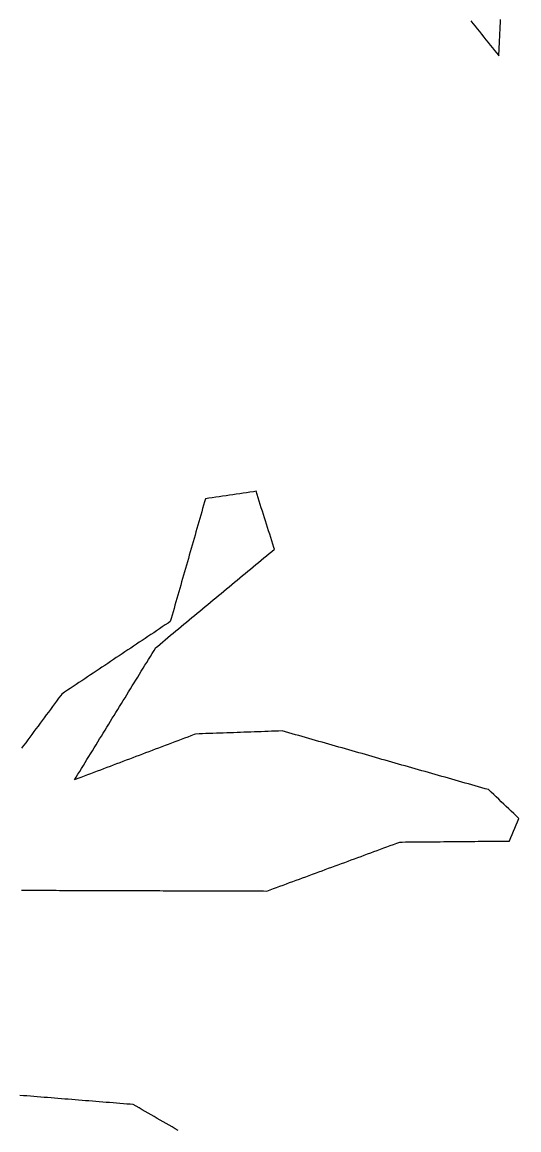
# Model space of a CAD drawing. Header units: millimetres. Extents: x 230 to 3347, y 514 to 5196.
# Drawn here: x 3072.1 to 3215.7, y 2265.7 to 2585.9 of the extents above; entities that cross this region are included whole.
import ezdxf

# ---------------------------------------------------------------- set-up
doc = ezdxf.new("R2010")
doc.units = ezdxf.units.MM
doc.layers.add('ALL_ISLANDS', color=7, linetype='Continuous')
doc.layers.add('OUTLINE_ISLAND_01', color=7, linetype='Continuous')

msp = doc.modelspace()

# ---------------------------------------------------------------- linework, layer by layer
at = {"layer": 'ALL_ISLANDS'}
for points in [[(3201.824, 2586.2981), (3202.448, 2585.5167), (3203.0721, 2584.7354), (3203.6962, 2583.954), (3204.3203, 2583.1727), (3204.9444, 2582.3913), (3205.5685, 2581.61), (3206.1926, 2580.8286), (3206.8167, 2580.0473), (3207.4408, 2579.2659), (3208.0649, 2578.4846), (3208.689, 2577.7032), (3209.3131, 2576.9219), (3209.9371, 2576.1405), (3209.9637, 2576.6988), (3210.0111, 2577.6977), (3210.0585, 2578.6966), (3210.1059, 2579.6955), (3210.1534, 2580.6943), (3210.2008, 2581.6932), (3210.2482, 2582.6921), (3210.2956, 2583.691), (3210.3431, 2584.6898), (3210.3905, 2585.6887), (3210.4379, 2586.6876)], [(3071.8552, 2334.988), (3072.8552, 2334.9848), (3073.8551, 2334.9816), (3074.8551, 2334.9784), (3075.8551, 2334.9752), (3076.8551, 2334.972), (3077.8551, 2334.9688), (3078.8551, 2334.9656), (3079.8551, 2334.9624), (3080.8551, 2334.9592), (3081.8551, 2334.956), (3082.8551, 2334.9528), (3083.8551, 2334.9496), (3084.8551, 2334.9464), (3085.8551, 2334.9432), (3086.8551, 2334.94), (3087.8551, 2334.9368), (3088.8551, 2334.9337), (3089.8551, 2334.9305), (3090.8551, 2334.9273), (3091.8551, 2334.9241), (3092.8551, 2334.9209), (3093.855, 2334.9177), (3094.855, 2334.9145), (3095.855, 2334.9113), (3096.855, 2334.9081), (3097.855, 2334.9049), (3098.855, 2334.9017), (3099.855, 2334.8985), (3100.855, 2334.8953), (3101.855, 2334.8921), (3102.855, 2334.8889), (3103.855, 2334.8857), (3104.855, 2334.8825), (3105.855, 2334.8793), (3106.855, 2334.8761), (3107.855, 2334.8729), (3108.855, 2334.8697), (3109.855, 2334.8665), (3110.855, 2334.8633), (3111.855, 2334.8601), (3112.855, 2334.8569), (3113.8549, 2334.8537), (3114.8549, 2334.8505), (3115.8549, 2334.8474), (3116.8549, 2334.8442), (3117.8549, 2334.841), (3118.8549, 2334.8378), (3119.8549, 2334.8346), (3120.8549, 2334.8314), (3121.8549, 2334.8282), (3122.8549, 2334.825), (3123.8549, 2334.8218), (3124.8549, 2334.8186), (3125.8549, 2334.8154), (3126.8549, 2334.8122), (3127.8549, 2334.809), (3128.8549, 2334.8058), (3129.8549, 2334.8026), (3130.8549, 2334.7994), (3131.8549, 2334.7962), (3132.8548, 2334.793), (3133.8548, 2334.7898), (3134.8548, 2334.7866), (3135.8548, 2334.7834), (3136.8548, 2334.7802), (3137.8548, 2334.777), (3138.8548, 2334.7738), (3139.8548, 2334.7706), (3140.8548, 2334.7674), (3141.8548, 2334.7643), (3142.8548, 2334.7611), (3143.7912, 2335.1056), (3144.7297, 2335.4509), (3145.6681, 2335.7962), (3146.6066, 2336.1415), (3147.5451, 2336.4868), (3148.4836, 2336.8321), (3149.4221, 2337.1775), (3150.3606, 2337.5228), (3151.2991, 2337.8681), (3152.2376, 2338.2134), (3153.176, 2338.5587), (3154.1145, 2338.904), (3155.053, 2339.2493), (3155.9915, 2339.5946), (3156.93, 2339.94), (3157.8685, 2340.2853), (3158.807, 2340.6306), (3159.7455, 2340.9759), (3160.6839, 2341.3212), (3161.6224, 2341.6665), (3162.5609, 2342.0118), (3163.4994, 2342.3571), (3164.4379, 2342.7024), (3165.3764, 2343.0478), (3166.3149, 2343.3931), (3167.2534, 2343.7384), (3168.1919, 2344.0837), (3169.1303, 2344.429), (3170.0688, 2344.7743), (3171.0073, 2345.1196), (3171.9458, 2345.4649), (3172.8843, 2345.8103), (3173.8228, 2346.1556), (3174.7613, 2346.5009), (3175.6998, 2346.8462), (3176.6382, 2347.1915), (3177.5767, 2347.5368), (3178.5152, 2347.8821), (3179.4537, 2348.2274), (3180.3922, 2348.5728), (3181.3307, 2348.9181), (3181.9822, 2348.9238), (3182.9822, 2348.9327), (3183.9821, 2348.9415), (3184.9821, 2348.9504), (3185.982, 2348.9592), (3186.982, 2348.9681), (3187.982, 2348.9769), (3188.9819, 2348.9858), (3189.9819, 2348.9946), (3190.9818, 2349.0035), (3191.9818, 2349.0123), (3192.9818, 2349.0212), (3193.9817, 2349.03), (3194.9817, 2349.0389), (3195.9816, 2349.0477), (3196.9816, 2349.0566), (3197.9816, 2349.0654), (3198.9815, 2349.0743), (3199.9815, 2349.0831), (3200.9814, 2349.092), (3201.9814, 2349.1008), (3202.9814, 2349.1097), (3203.9813, 2349.1185), (3204.9813, 2349.1274), (3205.9813, 2349.1362), (3206.9812, 2349.1451), (3207.9812, 2349.1539), (3208.9811, 2349.1628), (3209.9811, 2349.1716), (3210.9811, 2349.1805), (3211.981, 2349.1893), (3212.981, 2349.1982), (3213.0093, 2349.2656), (3213.3969, 2350.1875), (3213.7844, 2351.1093), (3214.1719, 2352.0312), (3214.5595, 2352.9531), (3214.947, 2353.8749), (3215.3345, 2354.7968), (3215.7221, 2355.7186), (3215.6879, 2355.7512), (3214.9643, 2356.4414), (3214.2407, 2357.1317), (3213.5172, 2357.8219), (3212.7936, 2358.5121), (3212.07, 2359.2024), (3211.3464, 2359.8926), (3210.6228, 2360.5828), (3209.8992, 2361.2731), (3209.1756, 2361.9633), (3208.452, 2362.6535), (3207.7284, 2363.3437), (3207.0049, 2364.034), (3206.9146, 2364.0597), (3205.9528, 2364.3334), (3204.991, 2364.6072), (3204.0292, 2364.8809), (3203.0674, 2365.1547), (3202.1056, 2365.4285), (3201.1438, 2365.7022), (3200.182, 2365.976), (3199.2202, 2366.2497), (3198.2584, 2366.5235), (3197.2966, 2366.7972), (3196.3348, 2367.071), (3195.373, 2367.3447), (3194.4112, 2367.6185), (3193.4494, 2367.8923), (3192.4876, 2368.166), (3191.5258, 2368.4398), (3190.564, 2368.7135), (3189.6022, 2368.9873), (3188.6404, 2369.261), (3187.6786, 2369.5348), (3186.7168, 2369.8086), (3185.755, 2370.0823), (3184.7932, 2370.3561), (3183.8314, 2370.6298), (3182.8696, 2370.9036), (3181.9078, 2371.1773), (3180.946, 2371.4511), (3179.9842, 2371.7249), (3179.0224, 2371.9986), (3178.0606, 2372.2724), (3177.0988, 2372.5461), (3176.137, 2372.8199), (3175.1752, 2373.0936), (3174.2134, 2373.3674), (3173.2516, 2373.6411), (3172.2898, 2373.9149), (3171.328, 2374.1887), (3170.3662, 2374.4624), (3169.4044, 2374.7362), (3168.4426, 2375.0099), (3167.4808, 2375.2837), (3166.519, 2375.5574), (3165.5572, 2375.8312), (3164.5954, 2376.105), (3163.6336, 2376.3787), (3162.6718, 2376.6525), (3161.71, 2376.9262), (3160.7482, 2377.2), (3159.7864, 2377.4737), (3158.8246, 2377.7475), (3157.8628, 2378.0213), (3156.901, 2378.295), (3155.9392, 2378.5688), (3154.9774, 2378.8425), (3154.0156, 2379.1163), (3153.0538, 2379.39), (3152.092, 2379.6638), (3151.1302, 2379.9375), (3150.1684, 2380.2113), (3149.2066, 2380.4851), (3148.2448, 2380.7588), (3147.283, 2381.0326), (3147.2172, 2381.0302), (3146.2179, 2380.9943), (3145.2185, 2380.9584), (3144.2192, 2380.9224), (3143.2198, 2380.8865), (3142.2205, 2380.8506), (3141.2211, 2380.8146), (3140.2217, 2380.7787), (3139.2224, 2380.7428), (3138.223, 2380.7069), (3137.2237, 2380.6709), (3136.2243, 2380.635), (3135.225, 2380.5991), (3134.2256, 2380.5632), (3133.2263, 2380.5272), (3132.2269, 2380.4913), (3131.2276, 2380.4554), (3130.2282, 2380.4194), (3129.2288, 2380.3835), (3128.2295, 2380.3476), (3127.2301, 2380.3117), (3126.2308, 2380.2757), (3125.2314, 2380.2398), (3124.2321, 2380.2039), (3123.2327, 2380.168), (3122.2334, 2380.132), (3121.8037, 2379.9695), (3120.8683, 2379.6158), (3119.9329, 2379.2621), (3118.9976, 2378.9084), (3118.0622, 2378.5547), (3117.1269, 2378.201), (3116.1915, 2377.8473), (3115.2562, 2377.4936), (3114.3208, 2377.1399), (3113.3855, 2376.7862), (3112.4501, 2376.4325), (3111.5147, 2376.0788), (3110.5794, 2375.725), (3109.644, 2375.3713), (3108.7087, 2375.0176), (3107.7733, 2374.6639), (3106.838, 2374.3102), (3105.9026, 2373.9565), (3104.9672, 2373.6028), (3104.0319, 2373.2491), (3103.0965, 2372.8954), (3102.1612, 2372.5417), (3101.2258, 2372.188), (3100.2905, 2371.8343), (3099.3551, 2371.4806), (3098.4198, 2371.1269), (3097.4844, 2370.7731), (3096.549, 2370.4194), (3095.6137, 2370.0657), (3094.6783, 2369.712), (3093.743, 2369.3583), (3092.8076, 2369.0046), (3091.8723, 2368.6509), (3090.9369, 2368.2972), (3090.0015, 2367.9435), (3089.0662, 2367.5898), (3088.1308, 2367.2361), (3087.1955, 2366.8824), (3087.6614, 2367.6395), (3088.1854, 2368.4912), (3088.7095, 2369.3429), (3089.2336, 2370.1946), (3089.7576, 2371.0462), (3090.2817, 2371.8979), (3090.8057, 2372.7496), (3091.3298, 2373.6013), (3091.8539, 2374.453), (3092.3779, 2375.3047), (3092.902, 2376.1563), (3093.4261, 2377.008), (3093.9501, 2377.8597), (3094.4742, 2378.7114), (3094.9982, 2379.5631), (3095.5223, 2380.4147), (3096.0464, 2381.2664), (3096.5704, 2382.1181), (3097.0945, 2382.9698), (3097.6185, 2383.8215), (3098.1426, 2384.6731), (3098.6667, 2385.5248), (3099.1907, 2386.3765), (3099.7148, 2387.2282), (3100.2388, 2388.0799), (3100.7629, 2388.9315), (3101.287, 2389.7832), (3101.811, 2390.6349), (3102.3351, 2391.4866), (3102.8592, 2392.3383), (3103.3832, 2393.1899), (3103.9073, 2394.0416), (3104.4313, 2394.8933), (3104.9554, 2395.745), (3105.4795, 2396.5967), (3106.0035, 2397.4484), (3106.5276, 2398.3), (3107.0516, 2399.1517), (3107.5757, 2400.0034), (3108.0998, 2400.8551), (3108.6238, 2401.7068), (3109.1479, 2402.5584), (3109.6719, 2403.4101), (3110.196, 2404.2618), (3110.7201, 2405.1135), (3111.1623, 2405.4803), (3111.932, 2406.1188), (3112.7016, 2406.7573), (3113.4713, 2407.3957), (3114.2409, 2408.0342), (3115.0106, 2408.6726), (3115.7803, 2409.3111), (3116.5499, 2409.9496), (3117.3196, 2410.588), (3118.0892, 2411.2265), (3118.8589, 2411.8649), (3119.6285, 2412.5034), (3120.3982, 2413.1419), (3121.1678, 2413.7803), (3121.9375, 2414.4188), (3122.7071, 2415.0572), (3123.4768, 2415.6957), (3124.2465, 2416.3342), (3125.0161, 2416.9726), (3125.7858, 2417.6111), (3126.5554, 2418.2495), (3127.3251, 2418.888), (3128.0947, 2419.5265), (3128.8644, 2420.1649), (3129.634, 2420.8034), (3130.4037, 2421.4418), (3131.1734, 2422.0803), (3131.943, 2422.7188), (3132.7127, 2423.3572), (3133.4823, 2423.9957), (3134.252, 2424.6341), (3135.0216, 2425.2726), (3135.7913, 2425.9111), (3136.5609, 2426.5495), (3137.3306, 2427.188), (3138.1002, 2427.8264), (3138.8699, 2428.4649), (3139.6396, 2429.1034), (3140.4092, 2429.7418), (3141.1789, 2430.3803), (3141.9485, 2431.0187), (3142.7182, 2431.6572), (3143.4878, 2432.2957), (3144.2575, 2432.9341), (3145.0271, 2433.5726), (3144.8622, 2434.0931), (3144.5601, 2435.0463), (3144.2581, 2435.9996), (3143.956, 2436.9529), (3143.6539, 2437.9062), (3143.3518, 2438.8595), (3143.0497, 2439.8127), (3142.7476, 2440.766), (3142.4456, 2441.7193), (3142.1435, 2442.6726), (3141.8414, 2443.6259), (3141.5393, 2444.5792), (3141.2372, 2445.5324), (3140.9352, 2446.4857), (3140.6331, 2447.439), (3140.331, 2448.3923), (3140.0289, 2449.3456), (3139.7268, 2450.2988), (3138.9372, 2450.1827), (3137.9479, 2450.0371), (3136.9586, 2449.8915), (3135.9692, 2449.746), (3134.9799, 2449.6004), (3133.9905, 2449.4549), (3133.0012, 2449.3093), (3132.0118, 2449.1637), (3131.0225, 2449.0182), (3130.0331, 2448.8726), (3129.0438, 2448.727), (3128.0544, 2448.5815), (3127.0651, 2448.4359), (3126.0757, 2448.2903), (3125.0864, 2448.1448), (3124.8197, 2447.2166), (3124.5436, 2446.2554), (3124.2675, 2445.2943), (3123.9913, 2444.3332), (3123.7152, 2443.3721), (3123.4391, 2442.411), (3123.163, 2441.4498), (3122.8869, 2440.4887), (3122.6107, 2439.5276), (3122.3346, 2438.5665), (3122.0585, 2437.6053), (3121.7824, 2436.6442), (3121.5063, 2435.6831), (3121.2301, 2434.722), (3120.954, 2433.7608), (3120.6779, 2432.7997), (3120.4018, 2431.8386), (3120.1257, 2430.8775), (3119.8495, 2429.9164), (3119.5734, 2428.9552), (3119.2973, 2427.9941), (3119.0212, 2427.033), (3118.7451, 2426.0719), (3118.4689, 2425.1107), (3118.1928, 2424.1496), (3117.9167, 2423.1885), (3117.6406, 2422.2274), (3117.3645, 2421.2662), (3117.0883, 2420.3051), (3116.8122, 2419.344), (3116.5361, 2418.3829), (3116.26, 2417.4218), (3115.9839, 2416.4606), (3115.7077, 2415.4995), (3115.4316, 2414.5384), (3115.1555, 2413.5773), (3114.8794, 2412.6161), (3114.2672, 2412.2073), (3113.4356, 2411.6519), (3112.604, 2411.0966), (3111.7724, 2410.5412), (3110.9408, 2409.9858), (3110.1092, 2409.4305), (3109.2776, 2408.8751), (3108.446, 2408.3197), (3107.6144, 2407.7644), (3106.7828, 2407.209), (3105.9512, 2406.6536), (3105.1196, 2406.0983), (3104.288, 2405.5429), (3103.4564, 2404.9875), (3102.6248, 2404.4321), (3101.7932, 2403.8768), (3100.9616, 2403.3214), (3100.13, 2402.766), (3099.2983, 2402.2107), (3098.4667, 2401.6553), (3097.6351, 2401.0999), (3096.8035, 2400.5446), (3095.9719, 2399.9892), (3095.1403, 2399.4338), (3094.3087, 2398.8785), (3093.4771, 2398.3231), (3092.6455, 2397.7677), (3091.8139, 2397.2123), (3090.9823, 2396.657), (3090.1507, 2396.1016), (3089.3191, 2395.5462), (3088.4875, 2394.9909), (3087.6559, 2394.4355), (3086.8243, 2393.8801), (3085.9927, 2393.3248), (3085.1611, 2392.7694), (3084.3295, 2392.214), (3083.4979, 2391.6586), (3083.2154, 2391.2783), (3082.6191, 2390.4755), (3082.0228, 2389.6727), (3081.4266, 2388.8699), (3080.8303, 2388.0671), (3080.2341, 2387.2643), (3079.6378, 2386.4615), (3079.0416, 2385.6587), (3078.4453, 2384.8559), (3077.849, 2384.0531), (3077.2528, 2383.2503), (3076.6565, 2382.4475), (3076.0603, 2381.6447), (3075.464, 2380.8419), (3074.8678, 2380.0392), (3074.2715, 2379.2364), (3073.6753, 2378.4336), (3073.079, 2377.6308), (3072.4827, 2376.828), (3071.8865, 2376.0252)], [(3117.1772, 2265.5468), (3116.311, 2266.0465), (3115.4449, 2266.5463), (3114.5787, 2267.046), (3113.7125, 2267.5457), (3112.8463, 2268.0455), (3111.9801, 2268.5452), (3111.1139, 2269.0449), (3110.2478, 2269.5446), (3109.3816, 2270.0444), (3108.5154, 2270.5441), (3107.6492, 2271.0438), (3106.783, 2271.5435), (3105.9168, 2272.0433), (3105.0507, 2272.543), (3104.1845, 2273.0427), (3103.3351, 2273.1109), (3102.3383, 2273.1908), (3101.3415, 2273.2708), (3100.3447, 2273.3508), (3099.3479, 2273.4307), (3098.3511, 2273.5107), (3097.3543, 2273.5907), (3096.3575, 2273.6706), (3095.3607, 2273.7506), (3094.3639, 2273.8306), (3093.3671, 2273.9105), (3092.3703, 2273.9905), (3091.3735, 2274.0705), (3090.3767, 2274.1504), (3089.3799, 2274.2304), (3088.3831, 2274.3104), (3087.3863, 2274.3903), (3086.3895, 2274.4703), (3085.3927, 2274.5503), (3084.3959, 2274.6302), (3083.3991, 2274.7102), (3082.4023, 2274.7902), (3081.4055, 2274.8701), (3080.4087, 2274.9501), (3079.4119, 2275.0301), (3078.4151, 2275.11), (3077.4183, 2275.19), (3076.4215, 2275.27), (3075.4247, 2275.3499), (3074.4279, 2275.4299), (3073.4311, 2275.5099), (3072.4343, 2275.5898), (3071.4375, 2275.6698)]]:
    msp.add_lwpolyline(points, dxfattribs=at)
at = {"layer": 'OUTLINE_ISLAND_01'}
for points in [[(3201.824, 2586.2981), (3202.448, 2585.5167), (3203.0721, 2584.7354), (3203.6962, 2583.954), (3204.3203, 2583.1727), (3204.9444, 2582.3913), (3205.5685, 2581.61), (3206.1926, 2580.8286), (3206.8167, 2580.0473), (3207.4408, 2579.2659), (3208.0649, 2578.4846), (3208.689, 2577.7032), (3209.3131, 2576.9219), (3209.9371, 2576.1405), (3209.9637, 2576.6988), (3210.0111, 2577.6977), (3210.0585, 2578.6966), (3210.1059, 2579.6955), (3210.1534, 2580.6943), (3210.2008, 2581.6932), (3210.2482, 2582.6921), (3210.2956, 2583.691), (3210.3431, 2584.6898), (3210.3905, 2585.6887), (3210.4379, 2586.6876)], [(3071.8552, 2334.988), (3072.8552, 2334.9848), (3073.8551, 2334.9816), (3074.8551, 2334.9784), (3075.8551, 2334.9752), (3076.8551, 2334.972), (3077.8551, 2334.9688), (3078.8551, 2334.9656), (3079.8551, 2334.9624), (3080.8551, 2334.9592), (3081.8551, 2334.956), (3082.8551, 2334.9528), (3083.8551, 2334.9496), (3084.8551, 2334.9464), (3085.8551, 2334.9432), (3086.8551, 2334.94), (3087.8551, 2334.9368), (3088.8551, 2334.9337), (3089.8551, 2334.9305), (3090.8551, 2334.9273), (3091.8551, 2334.9241), (3092.8551, 2334.9209), (3093.855, 2334.9177), (3094.855, 2334.9145), (3095.855, 2334.9113), (3096.855, 2334.9081), (3097.855, 2334.9049), (3098.855, 2334.9017), (3099.855, 2334.8985), (3100.855, 2334.8953), (3101.855, 2334.8921), (3102.855, 2334.8889), (3103.855, 2334.8857), (3104.855, 2334.8825), (3105.855, 2334.8793), (3106.855, 2334.8761), (3107.855, 2334.8729), (3108.855, 2334.8697), (3109.855, 2334.8665), (3110.855, 2334.8633), (3111.855, 2334.8601), (3112.855, 2334.8569), (3113.8549, 2334.8537), (3114.8549, 2334.8505), (3115.8549, 2334.8474), (3116.8549, 2334.8442), (3117.8549, 2334.841), (3118.8549, 2334.8378), (3119.8549, 2334.8346), (3120.8549, 2334.8314), (3121.8549, 2334.8282), (3122.8549, 2334.825), (3123.8549, 2334.8218), (3124.8549, 2334.8186), (3125.8549, 2334.8154), (3126.8549, 2334.8122), (3127.8549, 2334.809), (3128.8549, 2334.8058), (3129.8549, 2334.8026), (3130.8549, 2334.7994), (3131.8549, 2334.7962), (3132.8548, 2334.793), (3133.8548, 2334.7898), (3134.8548, 2334.7866), (3135.8548, 2334.7834), (3136.8548, 2334.7802), (3137.8548, 2334.777), (3138.8548, 2334.7738), (3139.8548, 2334.7706), (3140.8548, 2334.7674), (3141.8548, 2334.7643), (3142.8548, 2334.7611), (3143.7912, 2335.1056), (3144.7297, 2335.4509), (3145.6681, 2335.7962), (3146.6066, 2336.1415), (3147.5451, 2336.4868), (3148.4836, 2336.8321), (3149.4221, 2337.1775), (3150.3606, 2337.5228), (3151.2991, 2337.8681), (3152.2376, 2338.2134), (3153.176, 2338.5587), (3154.1145, 2338.904), (3155.053, 2339.2493), (3155.9915, 2339.5946), (3156.93, 2339.94), (3157.8685, 2340.2853), (3158.807, 2340.6306), (3159.7455, 2340.9759), (3160.6839, 2341.3212), (3161.6224, 2341.6665), (3162.5609, 2342.0118), (3163.4994, 2342.3571), (3164.4379, 2342.7024), (3165.3764, 2343.0478), (3166.3149, 2343.3931), (3167.2534, 2343.7384), (3168.1919, 2344.0837), (3169.1303, 2344.429), (3170.0688, 2344.7743), (3171.0073, 2345.1196), (3171.9458, 2345.4649), (3172.8843, 2345.8103), (3173.8228, 2346.1556), (3174.7613, 2346.5009), (3175.6998, 2346.8462), (3176.6382, 2347.1915), (3177.5767, 2347.5368), (3178.5152, 2347.8821), (3179.4537, 2348.2274), (3180.3922, 2348.5728), (3181.3307, 2348.9181), (3181.9822, 2348.9238), (3182.9822, 2348.9327), (3183.9821, 2348.9415), (3184.9821, 2348.9504), (3185.982, 2348.9592), (3186.982, 2348.9681), (3187.982, 2348.9769), (3188.9819, 2348.9858), (3189.9819, 2348.9946), (3190.9818, 2349.0035), (3191.9818, 2349.0123), (3192.9818, 2349.0212), (3193.9817, 2349.03), (3194.9817, 2349.0389), (3195.9816, 2349.0477), (3196.9816, 2349.0566), (3197.9816, 2349.0654), (3198.9815, 2349.0743), (3199.9815, 2349.0831), (3200.9814, 2349.092), (3201.9814, 2349.1008), (3202.9814, 2349.1097), (3203.9813, 2349.1185), (3204.9813, 2349.1274), (3205.9813, 2349.1362), (3206.9812, 2349.1451), (3207.9812, 2349.1539), (3208.9811, 2349.1628), (3209.9811, 2349.1716), (3210.9811, 2349.1805), (3211.981, 2349.1893), (3212.981, 2349.1982), (3213.0093, 2349.2656), (3213.3969, 2350.1875), (3213.7844, 2351.1093), (3214.1719, 2352.0312), (3214.5595, 2352.9531), (3214.947, 2353.8749), (3215.3345, 2354.7968), (3215.7221, 2355.7186), (3215.6879, 2355.7512), (3214.9643, 2356.4414), (3214.2407, 2357.1317), (3213.5172, 2357.8219), (3212.7936, 2358.5121), (3212.07, 2359.2024), (3211.3464, 2359.8926), (3210.6228, 2360.5828), (3209.8992, 2361.2731), (3209.1756, 2361.9633), (3208.452, 2362.6535), (3207.7284, 2363.3437), (3207.0049, 2364.034), (3206.9146, 2364.0597), (3205.9528, 2364.3334), (3204.991, 2364.6072), (3204.0292, 2364.8809), (3203.0674, 2365.1547), (3202.1056, 2365.4285), (3201.1438, 2365.7022), (3200.182, 2365.976), (3199.2202, 2366.2497), (3198.2584, 2366.5235), (3197.2966, 2366.7972), (3196.3348, 2367.071), (3195.373, 2367.3447), (3194.4112, 2367.6185), (3193.4494, 2367.8923), (3192.4876, 2368.166), (3191.5258, 2368.4398), (3190.564, 2368.7135), (3189.6022, 2368.9873), (3188.6404, 2369.261), (3187.6786, 2369.5348), (3186.7168, 2369.8086), (3185.755, 2370.0823), (3184.7932, 2370.3561), (3183.8314, 2370.6298), (3182.8696, 2370.9036), (3181.9078, 2371.1773), (3180.946, 2371.4511), (3179.9842, 2371.7249), (3179.0224, 2371.9986), (3178.0606, 2372.2724), (3177.0988, 2372.5461), (3176.137, 2372.8199), (3175.1752, 2373.0936), (3174.2134, 2373.3674), (3173.2516, 2373.6411), (3172.2898, 2373.9149), (3171.328, 2374.1887), (3170.3662, 2374.4624), (3169.4044, 2374.7362), (3168.4426, 2375.0099), (3167.4808, 2375.2837), (3166.519, 2375.5574), (3165.5572, 2375.8312), (3164.5954, 2376.105), (3163.6336, 2376.3787), (3162.6718, 2376.6525), (3161.71, 2376.9262), (3160.7482, 2377.2), (3159.7864, 2377.4737), (3158.8246, 2377.7475), (3157.8628, 2378.0213), (3156.901, 2378.295), (3155.9392, 2378.5688), (3154.9774, 2378.8425), (3154.0156, 2379.1163), (3153.0538, 2379.39), (3152.092, 2379.6638), (3151.1302, 2379.9375), (3150.1684, 2380.2113), (3149.2066, 2380.4851), (3148.2448, 2380.7588), (3147.283, 2381.0326), (3147.2172, 2381.0302), (3146.2179, 2380.9943), (3145.2185, 2380.9584), (3144.2192, 2380.9224), (3143.2198, 2380.8865), (3142.2205, 2380.8506), (3141.2211, 2380.8146), (3140.2217, 2380.7787), (3139.2224, 2380.7428), (3138.223, 2380.7069), (3137.2237, 2380.6709), (3136.2243, 2380.635), (3135.225, 2380.5991), (3134.2256, 2380.5632), (3133.2263, 2380.5272), (3132.2269, 2380.4913), (3131.2276, 2380.4554), (3130.2282, 2380.4194), (3129.2288, 2380.3835), (3128.2295, 2380.3476), (3127.2301, 2380.3117), (3126.2308, 2380.2757), (3125.2314, 2380.2398), (3124.2321, 2380.2039), (3123.2327, 2380.168), (3122.2334, 2380.132), (3121.8037, 2379.9695), (3120.8683, 2379.6158), (3119.9329, 2379.2621), (3118.9976, 2378.9084), (3118.0622, 2378.5547), (3117.1269, 2378.201), (3116.1915, 2377.8473), (3115.2562, 2377.4936), (3114.3208, 2377.1399), (3113.3855, 2376.7862), (3112.4501, 2376.4325), (3111.5147, 2376.0788), (3110.5794, 2375.725), (3109.644, 2375.3713), (3108.7087, 2375.0176), (3107.7733, 2374.6639), (3106.838, 2374.3102), (3105.9026, 2373.9565), (3104.9672, 2373.6028), (3104.0319, 2373.2491), (3103.0965, 2372.8954), (3102.1612, 2372.5417), (3101.2258, 2372.188), (3100.2905, 2371.8343), (3099.3551, 2371.4806), (3098.4198, 2371.1269), (3097.4844, 2370.7731), (3096.549, 2370.4194), (3095.6137, 2370.0657), (3094.6783, 2369.712), (3093.743, 2369.3583), (3092.8076, 2369.0046), (3091.8723, 2368.6509), (3090.9369, 2368.2972), (3090.0015, 2367.9435), (3089.0662, 2367.5898), (3088.1308, 2367.2361), (3087.1955, 2366.8824), (3087.6614, 2367.6395), (3088.1854, 2368.4912), (3088.7095, 2369.3429), (3089.2336, 2370.1946), (3089.7576, 2371.0462), (3090.2817, 2371.8979), (3090.8057, 2372.7496), (3091.3298, 2373.6013), (3091.8539, 2374.453), (3092.3779, 2375.3047), (3092.902, 2376.1563), (3093.4261, 2377.008), (3093.9501, 2377.8597), (3094.4742, 2378.7114), (3094.9982, 2379.5631), (3095.5223, 2380.4147), (3096.0464, 2381.2664), (3096.5704, 2382.1181), (3097.0945, 2382.9698), (3097.6185, 2383.8215), (3098.1426, 2384.6731), (3098.6667, 2385.5248), (3099.1907, 2386.3765), (3099.7148, 2387.2282), (3100.2388, 2388.0799), (3100.7629, 2388.9315), (3101.287, 2389.7832), (3101.811, 2390.6349), (3102.3351, 2391.4866), (3102.8592, 2392.3383), (3103.3832, 2393.1899), (3103.9073, 2394.0416), (3104.4313, 2394.8933), (3104.9554, 2395.745), (3105.4795, 2396.5967), (3106.0035, 2397.4484), (3106.5276, 2398.3), (3107.0516, 2399.1517), (3107.5757, 2400.0034), (3108.0998, 2400.8551), (3108.6238, 2401.7068), (3109.1479, 2402.5584), (3109.6719, 2403.4101), (3110.196, 2404.2618), (3110.7201, 2405.1135), (3111.1623, 2405.4803), (3111.932, 2406.1188), (3112.7016, 2406.7573), (3113.4713, 2407.3957), (3114.2409, 2408.0342), (3115.0106, 2408.6726), (3115.7803, 2409.3111), (3116.5499, 2409.9496), (3117.3196, 2410.588), (3118.0892, 2411.2265), (3118.8589, 2411.8649), (3119.6285, 2412.5034), (3120.3982, 2413.1419), (3121.1678, 2413.7803), (3121.9375, 2414.4188), (3122.7071, 2415.0572), (3123.4768, 2415.6957), (3124.2465, 2416.3342), (3125.0161, 2416.9726), (3125.7858, 2417.6111), (3126.5554, 2418.2495), (3127.3251, 2418.888), (3128.0947, 2419.5265), (3128.8644, 2420.1649), (3129.634, 2420.8034), (3130.4037, 2421.4418), (3131.1734, 2422.0803), (3131.943, 2422.7188), (3132.7127, 2423.3572), (3133.4823, 2423.9957), (3134.252, 2424.6341), (3135.0216, 2425.2726), (3135.7913, 2425.9111), (3136.5609, 2426.5495), (3137.3306, 2427.188), (3138.1002, 2427.8264), (3138.8699, 2428.4649), (3139.6396, 2429.1034), (3140.4092, 2429.7418), (3141.1789, 2430.3803), (3141.9485, 2431.0187), (3142.7182, 2431.6572), (3143.4878, 2432.2957), (3144.2575, 2432.9341), (3145.0271, 2433.5726), (3144.8622, 2434.0931), (3144.5601, 2435.0463), (3144.2581, 2435.9996), (3143.956, 2436.9529), (3143.6539, 2437.9062), (3143.3518, 2438.8595), (3143.0497, 2439.8127), (3142.7476, 2440.766), (3142.4456, 2441.7193), (3142.1435, 2442.6726), (3141.8414, 2443.6259), (3141.5393, 2444.5792), (3141.2372, 2445.5324), (3140.9352, 2446.4857), (3140.6331, 2447.439), (3140.331, 2448.3923), (3140.0289, 2449.3456), (3139.7268, 2450.2988), (3138.9372, 2450.1827), (3137.9479, 2450.0371), (3136.9586, 2449.8915), (3135.9692, 2449.746), (3134.9799, 2449.6004), (3133.9905, 2449.4549), (3133.0012, 2449.3093), (3132.0118, 2449.1637), (3131.0225, 2449.0182), (3130.0331, 2448.8726), (3129.0438, 2448.727), (3128.0544, 2448.5815), (3127.0651, 2448.4359), (3126.0757, 2448.2903), (3125.0864, 2448.1448), (3124.8197, 2447.2166), (3124.5436, 2446.2554), (3124.2675, 2445.2943), (3123.9913, 2444.3332), (3123.7152, 2443.3721), (3123.4391, 2442.411), (3123.163, 2441.4498), (3122.8869, 2440.4887), (3122.6107, 2439.5276), (3122.3346, 2438.5665), (3122.0585, 2437.6053), (3121.7824, 2436.6442), (3121.5063, 2435.6831), (3121.2301, 2434.722), (3120.954, 2433.7608), (3120.6779, 2432.7997), (3120.4018, 2431.8386), (3120.1257, 2430.8775), (3119.8495, 2429.9164), (3119.5734, 2428.9552), (3119.2973, 2427.9941), (3119.0212, 2427.033), (3118.7451, 2426.0719), (3118.4689, 2425.1107), (3118.1928, 2424.1496), (3117.9167, 2423.1885), (3117.6406, 2422.2274), (3117.3645, 2421.2662), (3117.0883, 2420.3051), (3116.8122, 2419.344), (3116.5361, 2418.3829), (3116.26, 2417.4218), (3115.9839, 2416.4606), (3115.7077, 2415.4995), (3115.4316, 2414.5384), (3115.1555, 2413.5773), (3114.8794, 2412.6161), (3114.2672, 2412.2073), (3113.4356, 2411.6519), (3112.604, 2411.0966), (3111.7724, 2410.5412), (3110.9408, 2409.9858), (3110.1092, 2409.4305), (3109.2776, 2408.8751), (3108.446, 2408.3197), (3107.6144, 2407.7644), (3106.7828, 2407.209), (3105.9512, 2406.6536), (3105.1196, 2406.0983), (3104.288, 2405.5429), (3103.4564, 2404.9875), (3102.6248, 2404.4321), (3101.7932, 2403.8768), (3100.9616, 2403.3214), (3100.13, 2402.766), (3099.2983, 2402.2107), (3098.4667, 2401.6553), (3097.6351, 2401.0999), (3096.8035, 2400.5446), (3095.9719, 2399.9892), (3095.1403, 2399.4338), (3094.3087, 2398.8785), (3093.4771, 2398.3231), (3092.6455, 2397.7677), (3091.8139, 2397.2123), (3090.9823, 2396.657), (3090.1507, 2396.1016), (3089.3191, 2395.5462), (3088.4875, 2394.9909), (3087.6559, 2394.4355), (3086.8243, 2393.8801), (3085.9927, 2393.3248), (3085.1611, 2392.7694), (3084.3295, 2392.214), (3083.4979, 2391.6586), (3083.2154, 2391.2783), (3082.6191, 2390.4755), (3082.0228, 2389.6727), (3081.4266, 2388.8699), (3080.8303, 2388.0671), (3080.2341, 2387.2643), (3079.6378, 2386.4615), (3079.0416, 2385.6587), (3078.4453, 2384.8559), (3077.849, 2384.0531), (3077.2528, 2383.2503), (3076.6565, 2382.4475), (3076.0603, 2381.6447), (3075.464, 2380.8419), (3074.8678, 2380.0392), (3074.2715, 2379.2364), (3073.6753, 2378.4336), (3073.079, 2377.6308), (3072.4827, 2376.828), (3071.8865, 2376.0252)], [(3117.1772, 2265.5468), (3116.311, 2266.0465), (3115.4449, 2266.5463), (3114.5787, 2267.046), (3113.7125, 2267.5457), (3112.8463, 2268.0455), (3111.9801, 2268.5452), (3111.1139, 2269.0449), (3110.2478, 2269.5446), (3109.3816, 2270.0444), (3108.5154, 2270.5441), (3107.6492, 2271.0438), (3106.783, 2271.5435), (3105.9168, 2272.0433), (3105.0507, 2272.543), (3104.1845, 2273.0427), (3103.3351, 2273.1109), (3102.3383, 2273.1908), (3101.3415, 2273.2708), (3100.3447, 2273.3508), (3099.3479, 2273.4307), (3098.3511, 2273.5107), (3097.3543, 2273.5907), (3096.3575, 2273.6706), (3095.3607, 2273.7506), (3094.3639, 2273.8306), (3093.3671, 2273.9105), (3092.3703, 2273.9905), (3091.3735, 2274.0705), (3090.3767, 2274.1504), (3089.3799, 2274.2304), (3088.3831, 2274.3104), (3087.3863, 2274.3903), (3086.3895, 2274.4703), (3085.3927, 2274.5503), (3084.3959, 2274.6302), (3083.3991, 2274.7102), (3082.4023, 2274.7902), (3081.4055, 2274.8701), (3080.4087, 2274.9501), (3079.4119, 2275.0301), (3078.4151, 2275.11), (3077.4183, 2275.19), (3076.4215, 2275.27), (3075.4247, 2275.3499), (3074.4279, 2275.4299), (3073.4311, 2275.5099), (3072.4343, 2275.5898), (3071.4375, 2275.6698)]]:
    msp.add_lwpolyline(points, dxfattribs=at)

doc.saveas('drawing.dxf')
